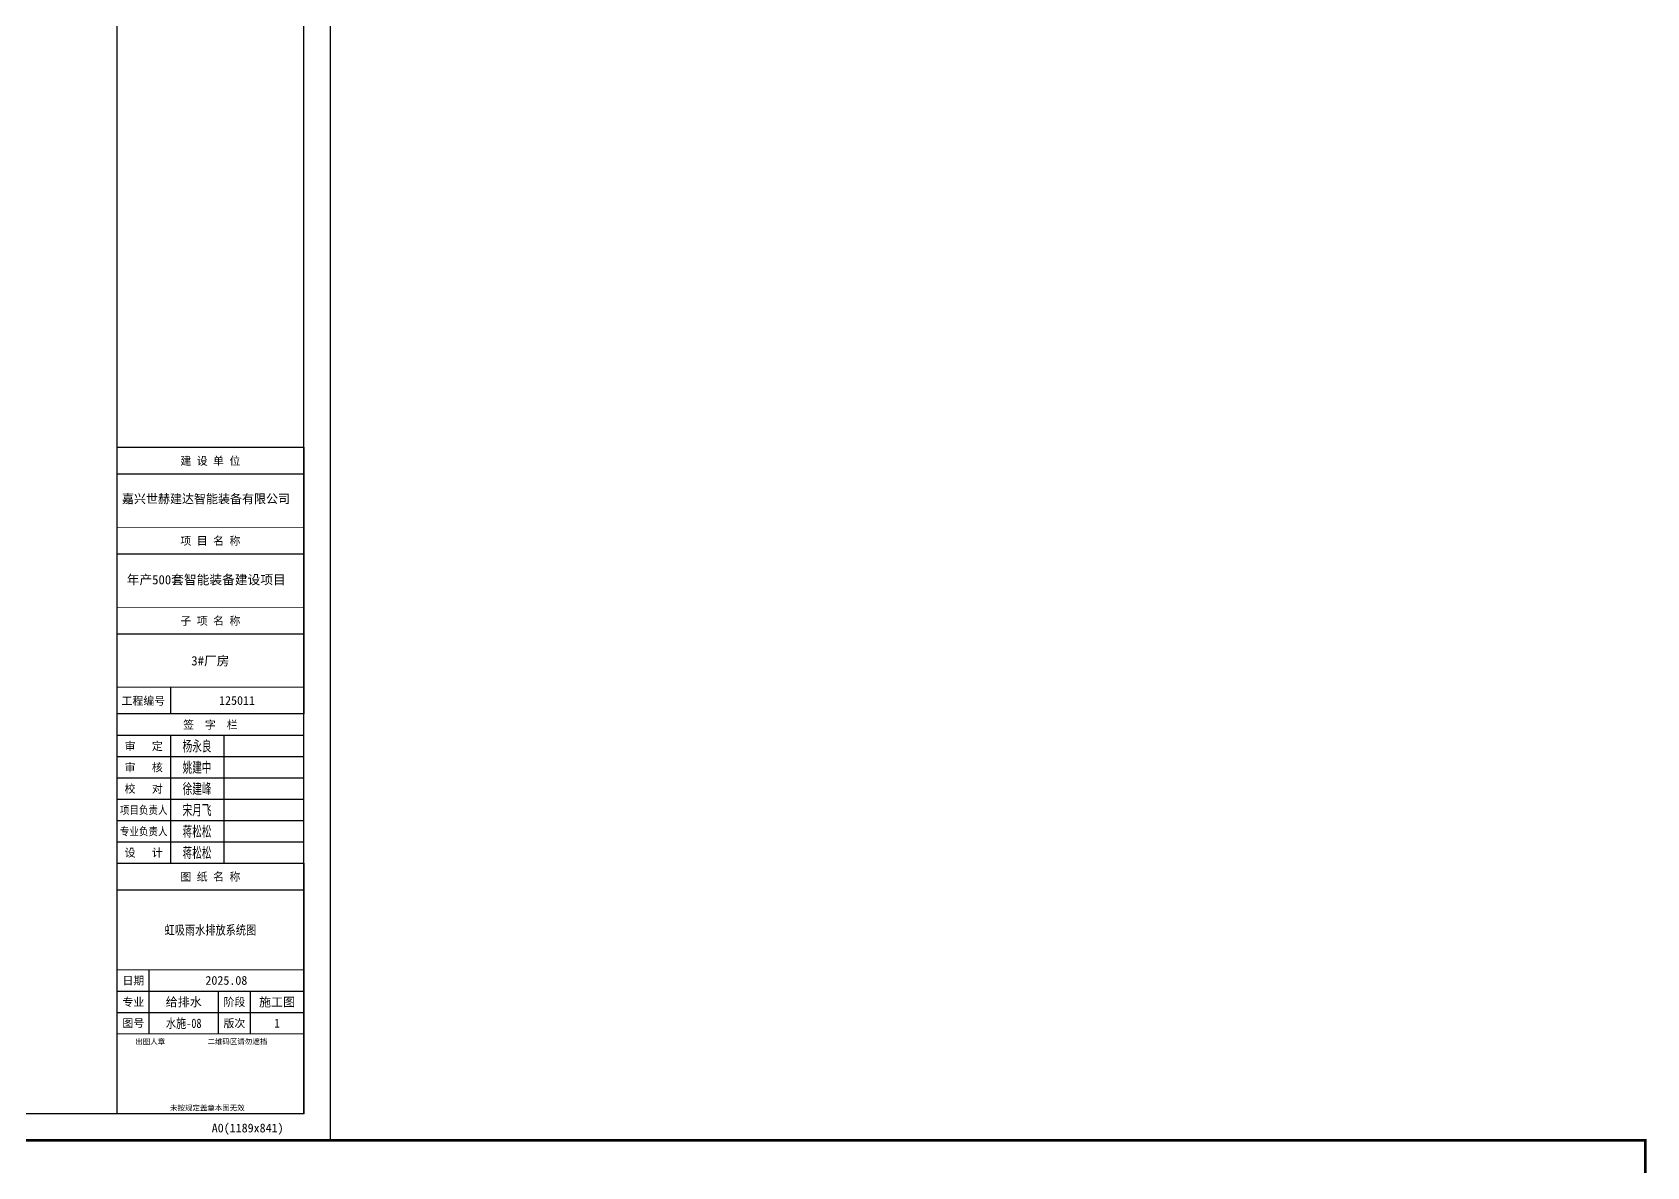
# Model space of a CAD drawing. Extents: x -452079 to 117456, y 3902 to 836955.
# Drawn here: x -274337 to -244074, y 134571 to 155849 of the extents above; entities that cross this region are included whole.
import ezdxf
from ezdxf.enums import TextEntityAlignment as Align

# ---------------------------------------------------------------- set-up
doc = ezdxf.new("R2010")
doc.units = 0
doc.header["$LTSCALE"] = 1000
doc.header["$MEASUREMENT"] = 0
for name, color, linetype in [('0-cxFrame', 155, 'Continuous'), ('A-AXIS-SYMB', 3, 'Continuous'), ('qianming', 155, 'Continuous'), ('图号层', 4, 'Continuous'), ('图名层', 4, 'Continuous')]:
    doc.layers.add(name, color=color, linetype=linetype)
doc.layers.add('0-cxText', color=131, linetype='Continuous', lineweight=25)
doc.styles.add('-宋体', font='', dxfattribs={"width": 0.8})
doc.styles.add('BZHZ', font='bzxw', dxfattribs={"width": 0.8, "bigfont": 'bzhz'})
doc.styles.add('cx_biaoti', font='')
doc.styles.add('cx_tuming', font='')
doc.styles.add('cx_tuqian1', font='')
doc.styles.add('黑体', font='', dxfattribs={"height": 12})
doc.styles.get('-宋体').set_extended_font_data('SimSun')
doc.styles.get('cx_biaoti').set_extended_font_data('SimSun')
doc.styles.get('cx_tuming').set_extended_font_data('SimHei')
doc.styles.get('cx_tuqian1').set_extended_font_data('SimSun')
doc.styles.get('黑体').set_extended_font_data('SimHei')

# ---------------------------------------------------------------- blocks, each defined once
blk = doc.blocks.new('zjcx_lan_qianzi(Dragon)')
for p, q in [((-7000, 4800), (0, 4800)), ((-5000, 4800), (-5000, 0)), ((-3000, 4800), (-3000, 0)), ((-7000, 4000), (0, 4000)), ((-7000, 3200), (0, 3200)), ((-7000, 2400), (0, 2400)), ((-7000, 1600), (0, 1600)), ((-7000, 800), (0, 800))]:
    blk.add_line(p, q)
at = {"const_width": 30}
blk.add_lwpolyline([(-7000, 5600), (0, 5600)], dxfattribs=at)
blk.add_lwpolyline([(-7000, 5600), (0, 5600), (0, 0), (-7000, 0)], close=True, dxfattribs=at)
at = {"style": 'cx_biaoti'}
for s, p in [('签  字  栏', (-3500, 5200)), ('审   定', (-6000, 4400)), ('审   核', (-6000, 3600)), ('校   对', (-6000, 2800)), ('设   计', (-6000, 400))]:
    blk.add_text(s, height=300, dxfattribs=at).set_placement(p, align=Align.MIDDLE)
at = {"style": 'cx_biaoti', "width": 0.85}
for s, p in [('项目负责人', (-6000, 2000)), ('专业负责人', (-6000, 1200))]:
    blk.add_text(s, height=300, dxfattribs=at).set_placement(p, align=Align.MIDDLE)
blk = doc.blocks.new('T-签字(Dragon)')
at = {"layer": '0-cxFrame'}
blk.add_blockref('zjcx_lan_qianzi(Dragon)', (0, 0), dxfattribs=at)
at = {"layer": 'qianming', "style": 'BZHZ', "width": 0.8}
for s, p in [('杨永良', (-4000, 4400)), ('姚建中', (-4000, 3600)), ('徐建峰', (-4000, 2800)), ('宋月飞', (-4000, 2000)), ('蒋松松', (-4000, 1200)), ('蒋松松', (-4000, 400))]:
    blk.add_text(s, height=450, dxfattribs=at).set_placement(p, align=Align.MIDDLE)
blk = doc.blocks.new('zjcx_lan_tuming(Dragon)')
for p, q in [((-7000, 8400), (0, 8400)), ((-5800, 3000), (-5800, 5400)), ((-7000, 4600), (0, 4600)), ((-3200, 3000), (-3200, 4600)), ((-2000, 3000), (-2000, 4600)), ((-7000, 3800), (0, 3800))]:
    blk.add_line(p, q)
at = {"const_width": 30}
for points in [[(-7000, 9400), (0, 9400)], [(-7000, 5400), (0, 5400)], [(-7000, 3000), (0, 3000)], [(-7000, 0), (0, 0)]]:
    blk.add_lwpolyline(points, dxfattribs=at)
blk.add_lwpolyline([(-7000, 9400), (0, 9400), (0, 0), (-7000, 0)], close=True)
at = {"style": 'cx_biaoti'}
for s, p in [('图 纸 名 称', (-3500, 8900)), ('日期', (-6388, 5000)), ('专业', (-6388, 4200)), ('阶段', (-2600, 4200)), ('图号', (-6388, 3400)), ('版次', (-2600, 3400))]:
    blk.add_text(s, height=300, dxfattribs=at).set_placement(p, align=Align.MIDDLE)
for s, p in [('出图人章', (-6316, 2607)), ('二维码区请勿遮挡', (-3609, 2607)), ('未按规定盖章本图无效', (-5013, 120))]:
    blk.add_text(s, height=200, dxfattribs=at).set_placement(p)
blk = doc.blocks.new('T-图签(Dragon)')
blk.add_blockref('zjcx_lan_tuming(Dragon)', (0, 0))
at = {"color": 3, "style": 'cx_biaoti'}
for s, p in [('2025.08', (-2900, 5000)), ('给排水', (-4500, 4200)), ('施工图', (-1000, 4200))]:
    blk.add_text(s, height=330, dxfattribs=at).set_placement(p, align=Align.MIDDLE)
blk = doc.blocks.new('zjcx_lan_xiangmu(Dragon)')
for p, q in [((-7000, 9000), (0, 9000)), ((-7000, 6000), (0, 6000)), ((-7000, 3000), (0, 3000)), ((-5000, 1000), (-5000, 0))]:
    blk.add_line(p, q)
at = {"const_width": 30}
for points in [[(-7000, 10000), (0, 10000)], [(-7000, 7000), (0, 7000)], [(-7000, 7000), (0, 7000)], [(-7000, 4000), (0, 4000)], [(-7000, 4000), (0, 4000)], [(-7000, 1000), (0, 1000)], [(-7000, 0), (0, 0)]]:
    blk.add_lwpolyline(points, dxfattribs=at)
blk.add_lwpolyline([(-7000, 10000), (0, 10000), (0, 0), (-7000, 0)], close=True)
at = {"style": 'cx_biaoti'}
for s, p in [('建 设 单 位', (-3500, 9500)), ('项 目 名 称', (-3500, 6500)), ('子 项 名 称', (-3500, 3500)), ('工程编号', (-6013, 500))]:
    blk.add_text(s, height=300, dxfattribs=at).set_placement(p, align=Align.MIDDLE)
blk = doc.blocks.new('T-项目(Dragon)')
blk.add_blockref('zjcx_lan_xiangmu(Dragon)', (0, 0))
at = {"color": 3, "style": 'cx_tuming'}
for s, height, p in [('嘉兴世赫建达智能装备有限公司', 330, (-6816, 7901)), ('年产500套智能装备建设项目 ', 350, (-6638, 4859))]:
    blk.add_text(s, height=height, dxfattribs=at).set_placement(p)
blk = doc.blocks.new('zjcx_T0(Dragon)')
at = {"layer": '0-cxFrame', "const_width": 50}
blk.add_lwpolyline([(0, 82100), (-7000, 82100), (-7000, 0), (0, 0)], close=True, dxfattribs=at)
at = {"layer": '0-cxFrame'}
for name, p in [('T-项目(Dragon)', (0, 15000)), ('T-签字(Dragon)', (0, 9400)), ('T-图签(Dragon)', (0, 0))]:
    blk.add_blockref(name, p, dxfattribs=at)
blk = doc.blocks.new('TK22.A0 L(Dragon)')
at = {"layer": '0-cxFrame', "color": 7, "const_width": 0.5}
blk.add_lwpolyline([(0, 0), (-1189, 0), (-1189, 841), (0, 841)], close=True, dxfattribs=at)
at = {"layer": '0-cxFrame', "const_width": 0.5}
for points in [[(-80, 10), (-1169, 10), (-1169, 831), (-80, 831)], [(-10, 10), (-80, 10), (-80, 831), (-10, 831)]]:
    blk.add_lwpolyline(points, close=True, dxfattribs=at)
at = {"layer": '0-cxFrame', "xscale": 0.01, "yscale": 0.01, "zscale": 0.01}
blk.add_blockref('zjcx_T0(Dragon)', (-10, 10), dxfattribs=at)
at = {"style": '黑体', "flags": 4}
blk.add_attdef('图幅', text='', height=3.3, dxfattribs=at).set_placement((-40, 3), align=Align.RIGHT)
at = {"layer": '0-cxFrame', "style": '黑体'}
blk.add_text('(1189x841)', height=3.3, dxfattribs=at).set_placement((-40, 3))
at = {"layer": '0-cxText', "flags": 4}
for tag, height, style, p in [('建设单位', 3.5, 'cx_tuming', (-45, 240)), ('项目名称', 3.5, 'cx_tuming', (-45, 210)), ('子项名称', 3.5, 'cx_tuming', (-45, 180)), ('工程编号', 3.3, 'cx_tuqian1', (-35, 165)), ('图名1', 3.5, 'cx_tuming', (-45, 87)), ('图名2', 3.5, 'cx_tuming', (-45, 79)), ('图名3', 3.5, 'cx_tuming', (-45, 71)), ('出图日期', 3.3, 'cx_tuqian1', (-39, 60)), ('专业', 3.3, 'cx_tuqian1', (-55, 52)), ('图号', 3.3, 'cx_tuqian1', (-55, 44)), ('版次', 3.3, 'cx_tuqian1', (-20, 44))]:
    blk.add_attdef(tag, text='', height=height, dxfattribs=dict(at, style=style)).set_placement(p, align=Align.MIDDLE)
blk = doc.blocks.new('TK22.A1 L(Dragon)')
at = {"layer": '0-cxFrame', "color": 7, "const_width": 0.5}
blk.add_lwpolyline([(0, 0), (-841, 0), (-841, 594), (0, 594)], close=True, dxfattribs=at)
at = {"style": '黑体', "flags": 4}
blk.add_attdef('图幅', text='', height=3.3, dxfattribs=at).set_placement((-40, 3), align=Align.RIGHT)
at = {"layer": '0-cxText', "flags": 4}
for tag, height, style, p in [('建设单位', 3.5, 'cx_tuming', (-45, 240)), ('项目名称', 3.5, 'cx_tuming', (-45, 210)), ('子项名称', 3.5, 'cx_tuming', (-45, 180)), ('工程编号', 3.3, 'cx_tuqian1', (-35, 165)), ('图名1', 3.5, 'cx_tuming', (-45, 87)), ('图名2', 3.5, 'cx_tuming', (-45, 79)), ('图名3', 3.5, 'cx_tuming', (-45, 71)), ('出图日期', 3.3, 'cx_tuqian1', (-39, 60)), ('专业', 3.3, 'cx_tuqian1', (-55, 52)), ('图号', 3.3, 'cx_tuqian1', (-55, 44)), ('版次', 3.3, 'cx_tuqian1', (-20, 44))]:
    blk.add_attdef(tag, text='', height=height, dxfattribs=dict(at, style=style)).set_placement(p, align=Align.MIDDLE)

msp = doc.modelspace()

# ---------------------------------------------------------------- linework, layer by layer
at = {"layer": 'A-AXIS-SYMB'}
msp.add_lwpolyline([(-328198.56, 135064.62), (-268748.56, 135064.62), (-268748.56, 177114.62), (-328198.56, 177114.62)], close=True, dxfattribs=at)

# ---------------------------------------------------------------- block references
at = {"layer": '0-cxFrame'}
ref = msp.add_blockref('TK22.A0 L(Dragon)', (-268748.56, 135064.62), dxfattribs=dict(at, xscale=50, yscale=50, zscale=50))
ref.add_attrib('子项名称', '3#厂房', dxfattribs={"layer": '0-cxText', "height": 175, "style": 'cx_tuming'}).set_placement((-270998.56, 144064.62), align=Align.MIDDLE)
ref.add_attrib('工程编号', '125011', dxfattribs={"layer": '0-cxText', "height": 165, "style": 'cx_tuqian1'}).set_placement((-270498.56, 143314.62), align=Align.MIDDLE)
ref.add_attrib('版次', '1', dxfattribs={"layer": '0-cxText', "height": 165, "style": 'cx_tuqian1'}).set_placement((-269748.56, 137264.62), align=Align.MIDDLE)
ref.add_attrib('图幅', 'A0', dxfattribs={"layer": '0', "height": 165, "style": '黑体'}).set_placement((-270748.56, 135214.62), align=Align.RIGHT)
at = {"layer": '0-cxFrame', "xscale": 100, "yscale": 100, "zscale": 100}
msp.add_blockref('TK22.A1 L(Dragon)', (-244098.56, 75664.62), dxfattribs=at)

# ---------------------------------------------------------------- texts
at = {"layer": '图号层', "color": 1, "style": '-宋体', "width": 0.8}
msp.add_text('水施-08', height=175, dxfattribs=at).set_placement((-271498.56, 137264.62), align=Align.MIDDLE)
at = {"layer": '图名层', "color": 6, "style": '-宋体', "width": 0.8}
msp.add_text('虹吸雨水排放系统图', height=175, dxfattribs=at).set_placement((-270998.56, 139014.67), align=Align.MIDDLE)

doc.saveas('drawing.dxf')
